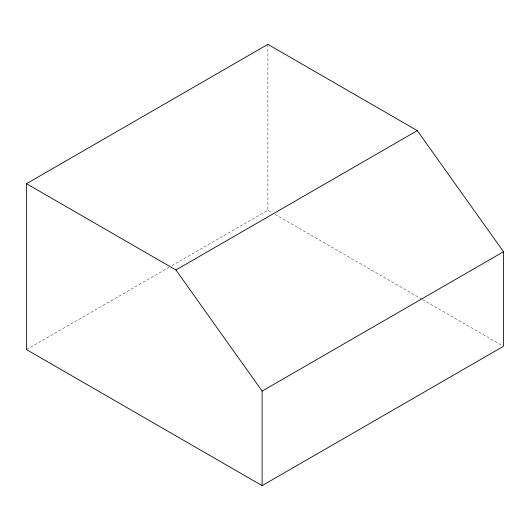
<?xml version="1.0" encoding="UTF-8"?>
<svg xmlns="http://www.w3.org/2000/svg" width="530" height="530" viewBox="0 0 530 530"><rect width="100%" height="100%" fill="white"/><g stroke="black" fill="none" stroke-linecap="round" stroke-linejoin="round"><path stroke-width="0.4" stroke-dasharray="2.65 1.99" d="M26.5 349.608L169.03 267.319M171.899 265.662L267.875 210.251L272.168 212.735M275.037 214.392L421.853 299.152M422.569 299.569L502.784 345.878M267.875 44.354L267.875 210.251"/><path stroke-width="0.79" d="M26.5 183.711L267.875 44.354L417.296 130.618L503.5 251.73L503.5 346.289L262.125 485.646L26.5 349.608L26.5 183.711L175.92 269.975L262.125 391.08L262.125 485.646M175.92 269.975L417.296 130.618M262.125 391.08L503.5 251.73"/></g></svg>
